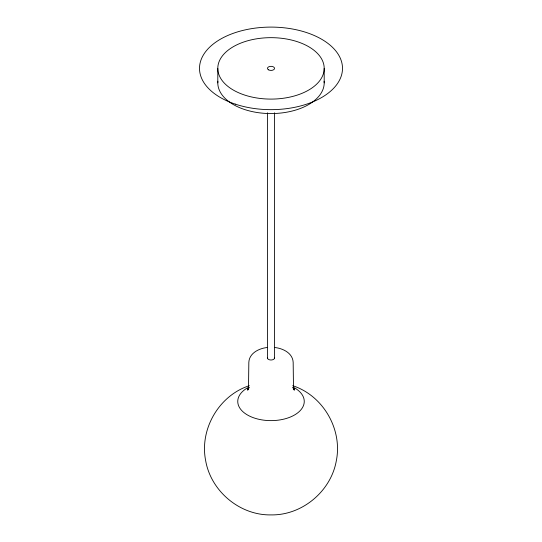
<?xml version="1.0" encoding="UTF-8"?>
<svg xmlns="http://www.w3.org/2000/svg" width="542" height="542" viewBox="0 0 542 542"><rect width="100%" height="100%" fill="white"/><g stroke="black" fill="none" stroke-linecap="round" stroke-linejoin="round"><path stroke-width="0.81" d="M248.5 388.899L248.832 362.3C249.313 352.923 259.401 348.221 267.619 347.469M248.297 388.431L247.701 390.172L248.69 387.205A33.252 19.194 0 0 0 247.084 414.766A33.252 19.194 0 0 0 294.916 414.766A33.252 19.194 0 0 0 293.249 387.164L294.299 390.172L293.703 388.431M248.907 387.381L247.775 389.251L248.744 388.119M249.232 387.55L247.315 389.495L248.304 388.634M249.293 385.701C218.907 395.524 199.422 429.244 205.635 460.51C210.872 491.194 239.828 515.462 271 514.9C302.172 515.462 331.128 491.194 336.365 460.51C342.578 429.244 323.093 395.524 292.707 385.701M274.381 347.469C282.599 348.221 292.687 352.923 293.168 362.3L293.5 388.899M293.696 388.634L294.685 389.495L292.768 387.55M293.256 388.119L294.225 389.251L293.093 387.381M324.197 68.38A53.197 30.711 0 0 1 244.401 94.979A53.197 30.711 0 0 1 244.401 41.781A53.197 30.711 0 0 1 324.197 68.38L324.197 82.858M274.428 112.797L274.428 358.486M267.572 112.797L267.572 358.486M217.803 68.38L217.803 82.858M274.428 357.429A3.543 2.046 0 0 1 271 360.003A3.543 2.046 0 0 1 267.572 357.429M324.13 81.259A53.197 30.711 0 0 1 271 113.569A53.197 30.711 0 0 1 217.87 81.259M235.255 104.125A71.497 41.28 0 0 0 342.497 68.38A71.497 41.28 0 0 0 235.255 32.628A71.497 41.28 0 0 0 235.255 104.125M268.493 69.823A3.543 2.046 0 0 0 274.428 68.909A3.543 2.046 0 0 0 270.085 66.402A3.543 2.046 0 0 0 268.493 69.823"/></g></svg>
